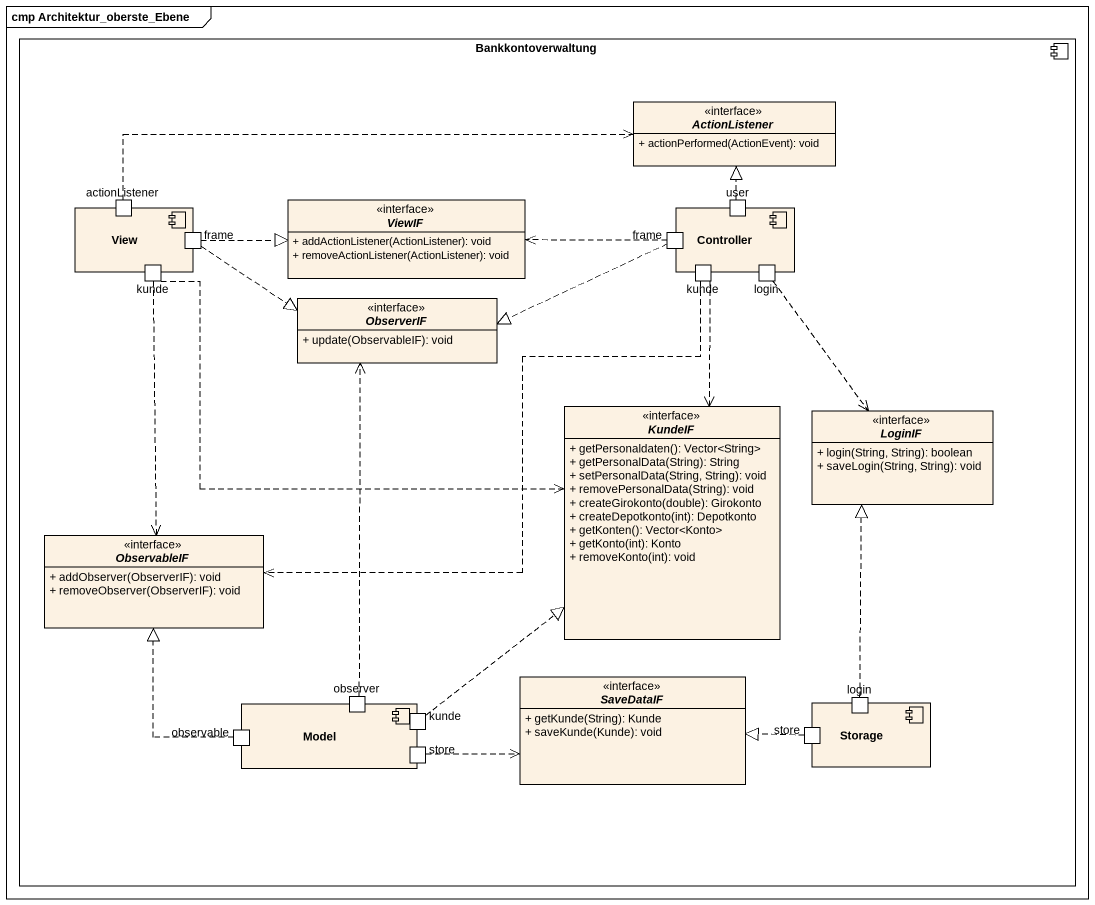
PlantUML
@startuml
mainframe cmp Architektur_oberste_Ebene
allowmixing
hide circle
hide empty members
skinparam classAttributeIconSize 0
component Bankkontoverwaltung {
  interface ActionListener {
    + actionPerformed(ActionEvent): void
  }
  component View {
    port actionListener
    port "frame" as frame_
    port kunde
  }
  interface ViewIF {
    + addActionListener(ActionListener): void
    + removeActionListener(ActionListener): void
  }
  component Controller {
    port "frame" as frame__2
    port user
    port "kunde" as kunde_2
    port login
  }
  interface ObserverIF {
    + update(ObservableIF): void
  }
  interface KundeIF {
    + getPersonaldaten(): Vector<String>
    + getPersonalData(String): String
    + setPersonalData(String, String): void
    + removePersonalData(String): void
    + createGirokonto(double): Girokonto
    + createDepotkonto(int): Depotkonto
    + getKonten(): Vector<Konto>
    + getKonto(int): Konto
    + removeKonto(int): void
  }
  interface LoginIF {
    + login(String, String): boolean
    + saveLogin(String, String): void
  }
  interface ObservableIF {
    + addObserver(ObserverIF): void
    + removeObserver(ObserverIF): void
  }
  interface SaveDataIF {
    + getKunde(String): Kunde
    + saveKunde(Kunde): void
  }
  component Model {
    port observable
    port observer
    port "kunde" as kunde_3
    port "store" as store_2
  }
  component "Storage" as Storage_ {
    port store
    port "login" as login_2
  }
}
actionListener .right.> ActionListener
frame_ .right.|> ViewIF
frame_ .right.|> ObserverIF
frame__2 .left.> ViewIF
frame__2 .left.|> ObserverIF
user .up.|> ActionListener
kunde .right.> KundeIF
kunde ..> ObservableIF
kunde_2 ..> KundeIF
kunde_2 .left.> ObservableIF
login ..> LoginIF
observable .up.|> ObservableIF
observer .up.> ObserverIF
kunde_3 .up.|> KundeIF
store .left.|> SaveDataIF
login_2 .up.|> LoginIF
store_2 .right.> SaveDataIF
@enduml
